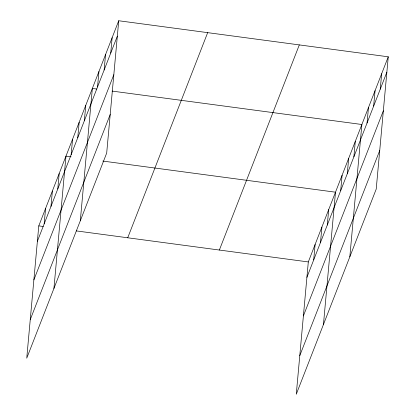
<?xml version="1.0" encoding="UTF-8"?>
<svg xmlns="http://www.w3.org/2000/svg" width="415" height="415" viewBox="0 0 415 415"><rect width="100%" height="100%" fill="white"/><g stroke="black" fill="none" stroke-linecap="round" stroke-linejoin="round"><path stroke-width="0.62" d="M118.732 20.75L38.787 225.885L26.742 358.197L106.691 153.062L118.732 20.75L388.258 56.803L376.213 189.116L296.269 394.25L308.309 261.938L388.258 56.803M44.177 223.861L45.583 208.449M50.972 206.426L52.378 191.014M57.768 188.991L59.174 173.574M53.924 288.451L65.969 156.139L71.048 156.818M71.162 154.629L72.563 139.217M77.755 137.707L79.161 122.29M84.354 120.781L85.755 105.369M80.308 220.754L92.348 88.447L96.799 89.038M97.546 86.932L98.946 71.52M104.139 70.011L105.54 54.598M110.732 53.089L112.138 37.672M313.699 259.915L315.104 244.502M320.494 242.479L321.9 227.067M327.29 225.044L328.696 209.632M323.451 324.504L335.491 192.192L102.816 161.067M340.684 190.682L342.085 175.27M347.277 173.761L348.683 158.348M353.876 156.834L355.276 141.422M349.829 256.807L361.875 124.5L112.045 91.077M367.068 122.99L368.468 107.573M373.661 106.064L375.067 90.652M380.259 89.142L381.66 73.73M37.381 241.297L117.331 36.162M33.874 279.876L113.819 74.736M30.254 319.617L110.203 114.483M127.727 237.785L207.676 32.65M219.364 250.043L299.314 44.908M306.903 277.355L386.853 72.215M303.396 315.929L383.341 110.795M299.775 355.676L379.725 150.536M38.787 225.885L43.233 226.481M76.267 230.901L308.309 261.938"/></g></svg>
